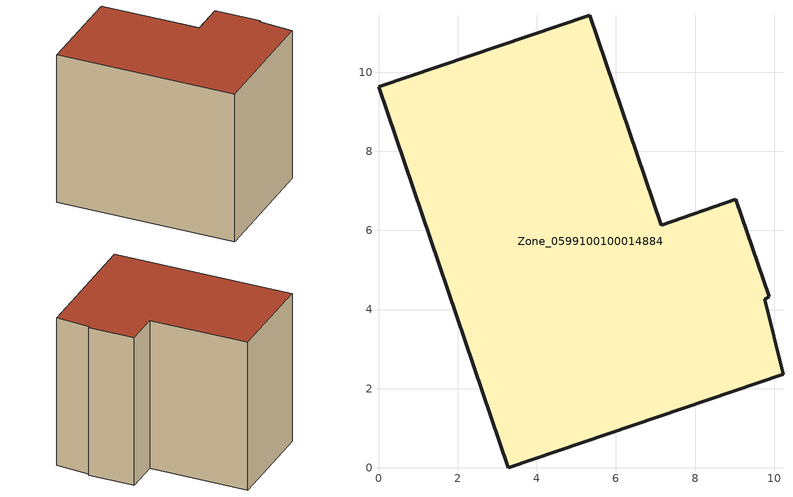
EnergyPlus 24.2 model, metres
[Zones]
Zone_0599100100014884
 floor ground (C_G): 9.77,4.26 10.22,2.37 3.27,0 0,9.63 5.34,11.44 7.14,6.13 9.03,6.78 9.88,4.32 z0
 wall outside (C_F): 5.34,11.44 0,9.63 3.27,0 10.22,2.37 9.77,4.26 9.88,4.32 9.03,6.78 7.14,6.13 5.34,11.44 z0:8.85
 roof outside (C_R): 9.88,4.32 9.03,6.78 7.14,6.13 5.34,11.44 0,9.63 3.27,0 10.22,2.37 9.77,4.26 z8.85
[BUILDING]
Pand.0599100100014884: North Axis=0; Terrain=City; Loads Convergence Tolerance Value=0.04; Temperature Convergence Tolerance Value=0.4; Solar Distribution=FullExterior; Maximum Number of Warmup Days=25; Minimum Number of Warmup Days=1
[Site:Location]
Rotterdam.The.Hague.AP_ZH_NLD Design_Conditions: Latitude=51.96; Longitude=4.45; Time Zone=1; Elevation=-4.5
[SITE:GROUNDTEMPERATURE:BUILDINGSURFACE]
18, 18, 18, 18, 18, 18, 18, 18, 18, 18, 18, 18
[MATERIAL] Thermal Absorptance=0.9; Solar Absorptance=0.7; Visible Absorptance=0.7
Name | Roughness | Thickness | Conductivity | Density | Specific Heat
G.TC.2015-2018 | MediumSmooth | 0.15 | 0.0428571 | 540 | 1210
F.TC.2015-2018 | Rough | 0.3 | 0.0666667 | 1920 | 840
R.TC.2015-2018 | MediumRough | 0.2 | 0.0333333 | 1500 | 1000
[CONSTRUCTION]
C_G: G.TC.2015-2018
C_F: F.TC.2015-2018
C_R: R.TC.2015-2018
[ZONE]
Zone_0599100100014884: Type=1; Multiplier=1; Ceiling Height=Autocalculate; Volume=Autocalculate; Floor Area=autocalculate; Part of Total Floor Area=Yes
[ZONEINFILTRATION:DESIGNFLOWRATE]
Infil_Zone_0599100100014884: Zone or ZoneList or Space or SpaceList=Zone_0599100100014884; Schedule=AlwaysOn; Design Flow Rate Calculation Method=Flow/Area; Flow Rate per Floor Area=0.0015; Constant Term Coefficient=1; Temperature Term Coefficient=0; Velocity Term Coefficient=0; Velocity Squared Term Coefficient=0
[HVACTEMPLATE:ZONE:IDEALLOADSAIRSYSTEM]
Zone_0599100100014884: Maximum Heating Supply Air Temperature=50; Minimum Cooling Supply Air Temperature=13; Maximum Heating Supply Air Humidity Ratio=0.0156; Minimum Cooling Supply Air Humidity Ratio=0.0077; Heating Limit=NoLimit; Cooling Limit=NoLimit; Dehumidification Control Type=ConstantSensibleHeatRatio; Cooling Sensible Heat Ratio=0.7; Dehumidification Setpoint=60; Humidification Control Type=None; Humidification Setpoint=30; Outdoor Air Method=None; Outdoor Air Flow Rate per Person=0.00944; Outdoor Air Flow Rate per Zone Floor Area=0; Outdoor Air Flow Rate per Zone=0; Demand Controlled Ventilation Type=None; Outdoor Air Economizer Type=NoEconomizer; Heat Recovery Type=None; Sensible Heat Recovery Effectiveness=0.7; Latent Heat Recovery Effectiveness=0.65
[ZONECONTROL:THERMOSTAT]
ThermostatControl_Zone_0599100100014884: Zone or ZoneList=Zone_0599100100014884; Control Type Schedule=DualSetpointControlType; Control 1=Thermostat_Zone_0599100100014884; Temperature Difference Between Cutout And Setpoint=0
[THERMOSTATSETPOINT:DUALSETPOINT]
Thermostat_Zone_0599100100014884: Heating Setpoint Temperature Schedule=HeatingSetpoint_Zone_0599100100014884; Cooling Setpoint Temperature Schedule=CoolingSetpoint_Zone_0599100100014884
[SCHEDULE:COMPACT]
HeatingSetpoint_Zone_0599100100014884: Through: 12/31, For: AllDays, Until: 24:00, 21
CoolingSetpoint_Zone_0599100100014884: Through: 12/31, For: AllDays, Until: 24:00, 24
DualSetpointControlType: Through: 12/31, For: AllDays, Until: 24:00, 4
AlwaysOn: Through: 12/31, For: AllDays, Until: 24:00, 1
